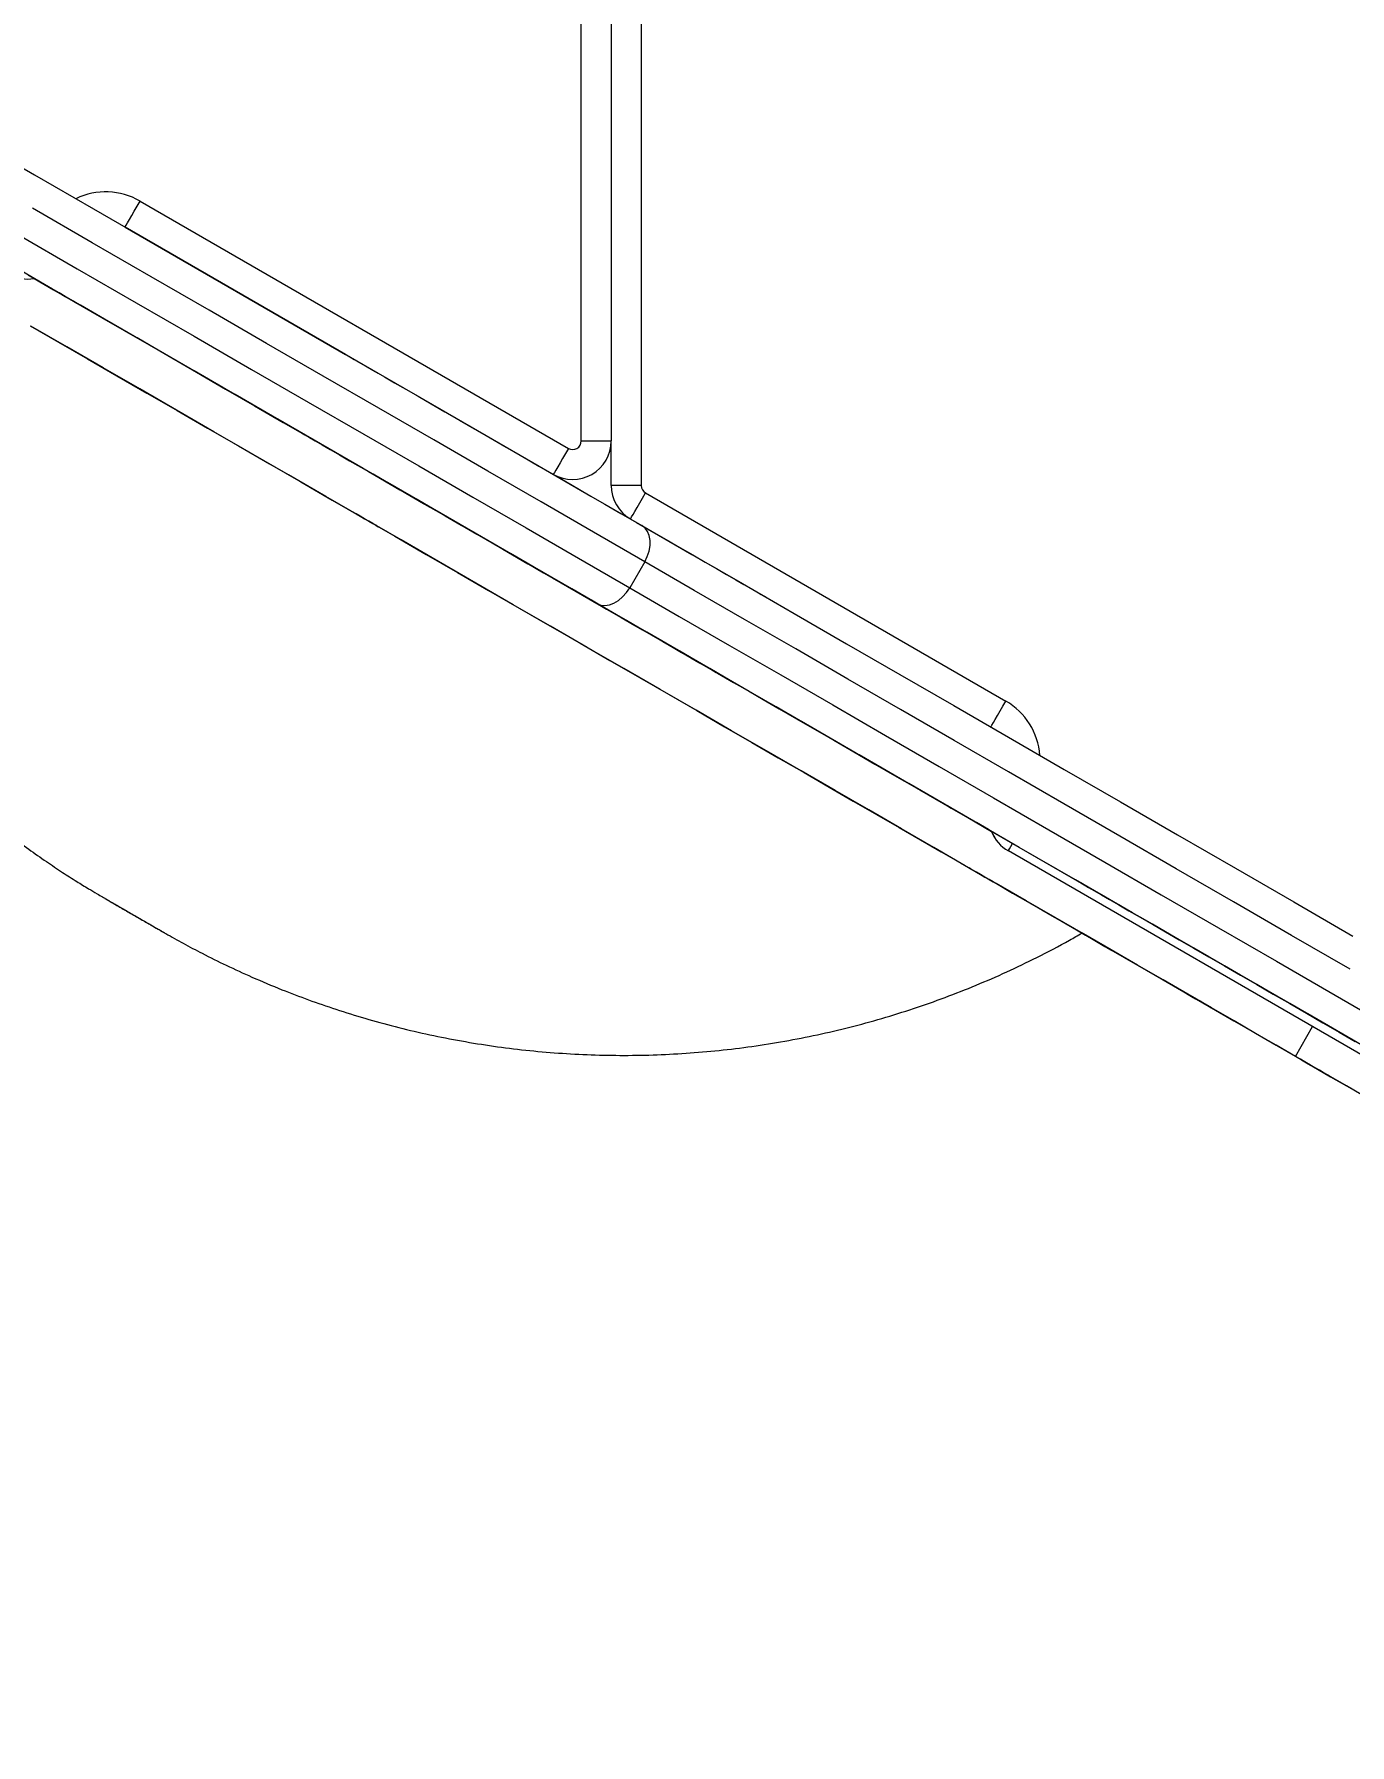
# Model space of a CAD drawing. Header units: millimetres. Extents: x -11024 to 8278, y -7837 to 5770.
# Drawn here: x -4686.9 to -4379.8, y -1771.8 to -1372.7 of the extents above; entities that cross this region are included whole.
import ezdxf

# ---------------------------------------------------------------- set-up
doc = ezdxf.new("R2010")
doc.units = ezdxf.units.MM
for name, color, linetype in [('DIKOM_ОБЪЕКТ', 7, 'Continuous'), ('DIKOM_РАЗМЕР_ЗОНА', 7, 'Continuous'), ('DIKOM_РАЗМЕР_ОБЪЕКТА', 7, 'Continuous')]:
    doc.layers.add(name, color=color, linetype=linetype)
doc.styles.add('style1', font='arial.ttf', dxfattribs={"width": 0.8})
doc.dimstyles.new('1-50', dxfattribs={"dimtxt": 300, "dimasz": 200, "dimexe": 100, "dimexo": 0, "dimgap": 100, "dimtad": 1, "dimtxsty": 'style1', "dimcen": 200, "dimclrd": 7, "dimclre": 7, "dimclrt": 7, "dimadec": 1, "dimazin": 2, "dimtfac": 1, "dimtmove": 0, "dimatfit": 2, "dimfxl": 0, "dimlwd": 25, "dimlwe": 18, "dimarcsym": 0})

# ---------------------------------------------------------------- blocks, each defined once
blk = doc.blocks.new('*D9')
at = {"layer": 'Defpoints', "color": 0, "transparency": 16777216}
for p in [(3740.68, 3707.51), (-8191.56, -3797.25), (-1076.12, -3797.25)]:
    blk.add_point(p, dxfattribs=at)
at = {"layer": 'DIKOM_РАЗМЕР_ОБЪЕКТА', "color": 7, "lineweight": 18, "transparency": 16777216}
for p, q in [((3740.68, 3707.51), (-8291.56, 3707.51)), ((-1076.12, -3797.25), (-8291.56, -3797.25))]:
    blk.add_line(p, q, dxfattribs=at)
at = {"layer": 'DIKOM_РАЗМЕР_ОБЪЕКТА', "color": 7, "lineweight": 25, "transparency": 16777216}
blk.add_line((-8191.56, 3507.51), (-8191.56, -3597.25), dxfattribs=at)
at = {"layer": 'DIKOM_РАЗМЕР_ОБЪЕКТА', "color": 7, "transparency": 16777216}
for points in [[(-8224.9, 3507.51), (-8158.23, 3507.51), (-8191.56, 3707.51)], [(-8224.9, -3597.25), (-8158.23, -3597.25), (-8191.56, -3797.25)]]:
    blk.add_solid(points, dxfattribs=at)
at = {"layer": 'DIKOM_РАЗМЕР_ОБЪЕКТА', "color": 7, "transparency": 16777216, "insert": (-8444.74, -44.87), "char_height": 300, "attachment_point": 5, "rotation": 90, "style": 'style1'}
blk.add_mtext('7500', dxfattribs=at)
blk = doc.blocks.new('*D10')
at = {"layer": 'Defpoints', "color": 0, "transparency": 16777216}
for p in [(-7791.31, -186.83), (6174.94, -1432.98), (6174.94, -5371.27)]:
    blk.add_point(p, dxfattribs=at)
at = {"layer": 'DIKOM_РАЗМЕР_ОБЪЕКТА', "color": 7, "lineweight": 18, "transparency": 16777216}
for p, q in [((-7791.31, -186.83), (-7791.31, -5471.27)), ((6174.94, -1432.98), (6174.94, -5471.27))]:
    blk.add_line(p, q, dxfattribs=at)
at = {"layer": 'DIKOM_РАЗМЕР_ОБЪЕКТА', "color": 7, "lineweight": 25, "transparency": 16777216}
blk.add_line((-7591.31, -5371.27), (5974.94, -5371.27), dxfattribs=at)
at = {"layer": 'DIKOM_РАЗМЕР_ОБЪЕКТА', "color": 7, "transparency": 16777216}
for points in [[(-7591.31, -5337.93), (-7591.31, -5404.6), (-7791.31, -5371.27)], [(5974.94, -5337.93), (5974.94, -5404.6), (6174.94, -5371.27)]]:
    blk.add_solid(points, dxfattribs=at)
at = {"layer": 'DIKOM_РАЗМЕР_ОБЪЕКТА', "color": 7, "transparency": 16777216, "insert": (-1343.68, -5118.1), "char_height": 300, "attachment_point": 5, "style": 'style1'}
blk.add_mtext('14000', dxfattribs=at)
blk = doc.blocks.new('*D11')
at = {"layer": 'Defpoints', "color": 0, "transparency": 16777216}
for p in [(3316.13, 5770.14), (-10574.15, -5797.25), (-1580.09, -5797.25)]:
    blk.add_point(p, dxfattribs=at)
at = {"layer": 'DIKOM_РАЗМЕР_ЗОНА', "color": 7, "lineweight": 18, "transparency": 16777216}
for p, q in [((3316.13, 5770.14), (-10674.15, 5770.14)), ((-1580.09, -5797.25), (-10674.15, -5797.25))]:
    blk.add_line(p, q, dxfattribs=at)
at = {"layer": 'DIKOM_РАЗМЕР_ЗОНА', "color": 7, "lineweight": 25, "transparency": 16777216}
blk.add_line((-10574.15, 5570.14), (-10574.15, -5597.25), dxfattribs=at)
at = {"layer": 'DIKOM_РАЗМЕР_ЗОНА', "color": 7, "transparency": 16777216}
for points in [[(-10607.49, 5570.14), (-10540.82, 5570.14), (-10574.15, 5770.14)], [(-10607.49, -5597.25), (-10540.82, -5597.25), (-10574.15, -5797.25)]]:
    blk.add_solid(points, dxfattribs=at)
at = {"layer": 'DIKOM_РАЗМЕР_ЗОНА', "color": 7, "transparency": 16777216, "insert": (-10827.33, -172.99), "char_height": 300, "attachment_point": 5, "rotation": 90, "style": 'style1'}
blk.add_mtext('11500', dxfattribs=at)

msp = doc.modelspace()

# ---------------------------------------------------------------- linework, layer by layer
at = {"layer": 'DIKOM_ОБЪЕКТ', "color": 7, "linetype": 'Continuous', "lineweight": 15}
for p, q in [((-4559.204, -1467.617), (-4559.204, -752.462)), ((-4552.204, -752.462), (-4552.204, -1467.617)), ((-4545.204, -760.856), (-4545.204, -1478.012)), ((-4662.163, -1411.638), (-4562.204, -1469.349)), ((-4665.663, -1417.7), (-4614.211, -1447.406)), ((-4665.663, -1417.7), (-4665.663, -1417.7)), ((-4614.211, -1447.406), (-4665.663, -1417.7)), ((-4677.028, -1435.387), (-4677.028, -1435.387)), ((-4625.067, -1465.387), (-4625.067, -1465.386)), ((-4559.204, -1467.617), (-4552.204, -1467.617)), ((-4552.204, -1478.012), (-4552.204, -1467.617)), ((-4552.204, -1467.617), (-4552.204, -1467.617)), ((-4545.204, -1478.012), (-4552.204, -1478.012)), ((-4544.204, -1479.744), (-4460.111, -1528.295)), ((-4544.381, -1495.804), (-4547.881, -1501.866)), ((-4529.224, -1520.726), (-4529.223, -1520.723)), ((-4526.34, -1522.386), (-4526.34, -1522.387)), ((-4463.12, -1558.887), (-4324.556, -1638.887)), ((-4327.885, -1639.275), (-4459.522, -1563.275)), ((-4443.202, -1570.387), (-4443.202, -1570.386)), ((-4392.527, -1611.196), (-4458.53, -1573.089)), ((-4392.527, -1611.196), (-4388.525, -1604.265))]:
    msp.add_line(p, q, dxfattribs=at)
at = {"layer": 'DIKOM_ОБЪЕКТ', "color": 7, "linetype": 'Continuous', "lineweight": 15, "flags": 128}
for points in [[(-4700.795, -1397.415), (-4686.828, -1405.479), (-4673.024, -1413.449), (-4659.386, -1421.323), (-4645.921, -1429.097), (-4632.634, -1436.768), (-4619.53, -1444.334), (-4606.613, -1451.791), (-4593.889, -1459.138), (-4581.363, -1466.369), (-4569.04, -1473.484), (-4556.924, -1480.48), (-4545.02, -1487.352)], [(-4665.663, -1417.7), (-4665.595, -1417.584), (-4665.396, -1417.239), (-4665.073, -1416.679), (-4664.637, -1415.925), (-4664.107, -1415.006), (-4663.502, -1413.958), (-4662.845, -1412.821), (-4662.163, -1411.638)], [(-4544.381, -1495.804), (-4556.373, -1488.881), (-4568.578, -1481.834), (-4580.993, -1474.666), (-4593.611, -1467.381), (-4606.428, -1459.981), (-4619.44, -1452.468), (-4632.642, -1444.847), (-4646.027, -1437.119), (-4659.591, -1429.287), (-4673.329, -1421.356), (-4687.236, -1413.327)], [(-4690.736, -1419.389), (-4676.829, -1427.418), (-4663.091, -1435.349), (-4649.527, -1443.181), (-4636.142, -1450.909), (-4622.94, -1458.531), (-4609.928, -1466.043), (-4597.111, -1473.443), (-4584.493, -1480.729), (-4572.078, -1487.896), (-4559.873, -1494.943), (-4547.881, -1501.866)], [(-4555.52, -1505.539), (-4567.424, -1498.666), (-4579.54, -1491.671), (-4591.863, -1484.556), (-4604.389, -1477.324), (-4617.113, -1469.978), (-4630.03, -1462.521), (-4643.134, -1454.955), (-4656.421, -1447.283), (-4669.886, -1439.509), (-4683.523, -1431.636), (-4697.328, -1423.666)], [(-4688.287, -1428.887), (-4686.332, -1430.016), (-4684.436, -1431.11), (-4682.658, -1432.137), (-4681.05, -1433.065), (-4679.663, -1433.866), (-4678.537, -1434.516), (-4677.708, -1434.995), (-4677.2, -1435.288), (-4677.028, -1435.387)], [(-4529.224, -1520.726), (-4532.582, -1518.787), (-4536.213, -1516.691), (-4540.11, -1514.441), (-4544.264, -1512.043), (-4548.664, -1509.502), (-4553.301, -1506.825), (-4558.164, -1504.018), (-4563.241, -1501.086), (-4568.521, -1498.038), (-4573.992, -1494.879), (-4579.641, -1491.618), (-4585.454, -1488.262), (-4591.419, -1484.818), (-4597.521, -1481.295), (-4603.746, -1477.701), (-4610.08, -1474.044), (-4616.508, -1470.332), (-4623.015, -1466.575), (-4629.587, -1462.781), (-4636.207, -1458.959), (-4642.861, -1455.118), (-4649.533, -1451.266), (-4656.207, -1447.412), (-4662.868, -1443.566), (-4669.501, -1439.737), (-4676.091, -1435.933), (-4682.62, -1432.162), (-4686.858, -1429.716)], [(-4463.419, -1558.719), (-4464.581, -1558.048), (-4471.933, -1553.804), (-4479.446, -1549.466), (-4487.113, -1545.039), (-4494.924, -1540.53), (-4502.868, -1535.943), (-4510.938, -1531.284), (-4519.121, -1526.559), (-4527.41, -1521.774), (-4535.793, -1516.934), (-4544.26, -1512.045), (-4552.801, -1507.114), (-4561.407, -1502.146), (-4570.065, -1497.147), (-4578.766, -1492.123), (-4587.499, -1487.082), (-4596.253, -1482.027), (-4605.017, -1476.967), (-4613.783, -1471.906), (-4622.537, -1466.852), (-4631.27, -1461.81), (-4639.971, -1456.787), (-4648.63, -1451.788), (-4657.235, -1446.819), (-4665.776, -1441.888), (-4674.244, -1436.999), (-4682.628, -1432.159), (-4686.858, -1429.716)], [(-4686.852, -1429.715), (-4682.324, -1432.33), (-4675.752, -1436.124), (-4669.115, -1439.956), (-4662.428, -1443.817), (-4655.704, -1447.699), (-4648.959, -1451.594), (-4642.206, -1455.492), (-4635.461, -1459.386), (-4628.739, -1463.267), (-4622.053, -1467.127), (-4615.42, -1470.957), (-4608.853, -1474.749), (-4602.366, -1478.494), (-4595.974, -1482.184), (-4589.69, -1485.812), (-4583.528, -1489.37), (-4577.503, -1492.848), (-4571.626, -1496.242), (-4565.911, -1499.541), (-4560.369, -1502.74), (-4555.014, -1505.832), (-4549.857, -1508.81), (-4544.909, -1511.666), (-4540.181, -1514.396), (-4535.683, -1516.993), (-4531.425, -1519.452), (-4527.417, -1521.766), (-4523.666, -1523.932), (-4520.181, -1525.943)], [(-4677.028, -1435.387), (-4677.2, -1435.288), (-4677.708, -1434.995), (-4678.537, -1434.516), (-4679.663, -1433.866), (-4681.05, -1433.065), (-4682.658, -1432.137), (-4684.436, -1431.11), (-4686.332, -1430.016), (-4686.852, -1429.715)], [(-4687.808, -1440.715), (-4681.178, -1444.543), (-4674.423, -1448.443), (-4667.555, -1452.408), (-4660.586, -1456.432), (-4653.529, -1460.506), (-4646.395, -1464.625), (-4639.198, -1468.78), (-4631.949, -1472.965), (-4624.662, -1477.173), (-4617.349, -1481.395), (-4610.023, -1485.624), (-4602.698, -1489.854), (-4595.385, -1494.076), (-4588.098, -1498.283), (-4580.849, -1502.468), (-4573.652, -1506.623), (-4566.519, -1510.741), (-4559.461, -1514.816), (-4552.493, -1518.839), (-4545.626, -1522.804), (-4538.871, -1526.704), (-4532.241, -1530.531), (-4525.748, -1534.28), (-4519.403, -1537.944), (-4513.217, -1541.515), (-4507.2, -1544.989), (-4501.364, -1548.358), (-4495.719, -1551.618), (-4490.274, -1554.761), (-4485.039, -1557.784), (-4480.024, -1560.679), (-4475.237, -1563.443), (-4470.686, -1566.071), (-4466.379, -1568.557), (-4462.325, -1570.898), (-4458.53, -1573.089)], [(-4392.527, -1611.196), (-4397.041, -1608.589), (-4401.815, -1605.833), (-4406.843, -1602.93), (-4412.118, -1599.885), (-4417.634, -1596.7), (-4423.385, -1593.38), (-4429.363, -1589.928), (-4435.561, -1586.35), (-4441.972, -1582.648), (-4448.588, -1578.829), (-4455.4, -1574.896), (-4462.4, -1570.854), (-4469.581, -1566.708), (-4476.933, -1562.464), (-4484.446, -1558.126), (-4492.113, -1553.699), (-4499.924, -1549.19), (-4507.869, -1544.603), (-4515.938, -1539.944), (-4524.121, -1535.219), (-4532.41, -1530.434), (-4540.793, -1525.594), (-4549.26, -1520.705), (-4557.802, -1515.774), (-4566.407, -1510.806), (-4575.065, -1505.807), (-4583.766, -1500.784), (-4592.499, -1495.742), (-4601.253, -1490.688), (-4610.018, -1485.627), (-4618.783, -1480.567), (-4627.537, -1475.512), (-4636.27, -1470.47), (-4644.971, -1465.447), (-4653.629, -1460.448), (-4662.235, -1455.48), (-4670.776, -1450.548), (-4679.244, -1445.659), (-4687.628, -1440.819)], [(-4614.567, -1447.2), (-4614.415, -1447.288), (-4613.959, -1447.551), (-4613.203, -1447.988), (-4612.151, -1448.595), (-4610.809, -1449.37), (-4609.186, -1450.307), (-4607.293, -1451.4), (-4605.14, -1452.643), (-4602.74, -1454.029), (-4600.109, -1455.548), (-4597.263, -1457.191), (-4594.219, -1458.948), (-4590.996, -1460.809), (-4587.614, -1462.762), (-4584.094, -1464.794), (-4580.458, -1466.893), (-4576.727, -1469.047), (-4572.926, -1471.242), (-4569.076, -1473.464), (-4565.204, -1475.7), (-4561.331, -1477.936), (-4557.482, -1480.159), (-4553.68, -1482.354), (-4549.949, -1484.507), (-4546.313, -1486.607), (-4542.793, -1488.639), (-4539.411, -1490.592), (-4536.188, -1492.452), (-4533.144, -1494.21), (-4530.298, -1495.853), (-4527.667, -1497.372), (-4525.267, -1498.757), (-4523.114, -1500.001), (-4521.221, -1501.094), (-4519.598, -1502.031), (-4518.256, -1502.805), (-4517.204, -1503.413), (-4516.448, -1503.849), (-4516.053, -1504.077)], [(-4625.067, -1465.386), (-4624.915, -1465.474), (-4624.459, -1465.737), (-4623.703, -1466.174), (-4622.651, -1466.781), (-4621.31, -1467.555), (-4619.686, -1468.492), (-4617.793, -1469.586), (-4615.64, -1470.829), (-4613.24, -1472.214), (-4610.609, -1473.734), (-4607.763, -1475.377), (-4604.719, -1477.134), (-4601.496, -1478.995), (-4598.114, -1480.947), (-4594.594, -1482.98), (-4590.957, -1485.079), (-4587.227, -1487.233), (-4583.426, -1489.428), (-4579.576, -1491.65), (-4575.703, -1493.886), (-4571.831, -1496.122), (-4567.982, -1498.344), (-4564.18, -1500.539), (-4560.449, -1502.693), (-4556.813, -1504.792), (-4553.293, -1506.825), (-4549.911, -1508.777), (-4546.688, -1510.638), (-4543.645, -1512.395), (-4540.799, -1514.039), (-4538.167, -1515.558), (-4535.768, -1516.943), (-4533.614, -1518.186), (-4531.72, -1519.28), (-4530.098, -1520.217), (-4528.756, -1520.991), (-4527.704, -1521.599), (-4526.948, -1522.035), (-4526.492, -1522.298), (-4526.34, -1522.386)], [(-4526.34, -1522.387), (-4526.492, -1522.299), (-4526.948, -1522.036), (-4527.704, -1521.599), (-4528.756, -1520.992), (-4530.098, -1520.217), (-4531.72, -1519.281), (-4533.614, -1518.187), (-4535.768, -1516.944), (-4538.167, -1515.558), (-4540.799, -1514.039), (-4543.645, -1512.396), (-4546.688, -1510.639), (-4549.911, -1508.778), (-4553.293, -1506.826), (-4556.813, -1504.793), (-4560.449, -1502.694), (-4564.18, -1500.54), (-4567.982, -1498.345), (-4571.831, -1496.123), (-4575.703, -1493.887), (-4579.576, -1491.651), (-4583.426, -1489.428), (-4587.227, -1487.234), (-4590.957, -1485.08), (-4594.594, -1482.98), (-4598.114, -1480.948), (-4601.496, -1478.996), (-4604.719, -1477.135), (-4607.763, -1475.378), (-4610.609, -1473.734), (-4613.24, -1472.215), (-4615.64, -1470.83), (-4617.793, -1469.587), (-4619.686, -1468.493), (-4621.31, -1467.556), (-4622.651, -1466.782), (-4623.703, -1466.174), (-4624.459, -1465.738), (-4624.915, -1465.475), (-4625.067, -1465.387)], [(-4562.204, -1469.349), (-4562.887, -1470.532), (-4563.543, -1471.669), (-4564.148, -1472.717), (-4564.679, -1473.636), (-4565.114, -1474.39), (-4565.438, -1474.95), (-4565.636, -1475.295), (-4565.704, -1475.412)], [(-4547.704, -1485.806), (-4547.636, -1485.69), (-4547.438, -1485.345), (-4547.114, -1484.785), (-4546.679, -1484.031), (-4546.148, -1483.112), (-4545.543, -1482.064), (-4544.886, -1480.927), (-4544.204, -1479.744)], [(-4606.555, -1487.626), (-4606.709, -1487.537), (-4607.157, -1487.279), (-4607.859, -1486.873), (-4608.754, -1486.357), (-4609.761, -1485.776), (-4610.79, -1485.181), (-4611.751, -1484.626), (-4612.559, -1484.16), (-4613.14, -1483.824), (-4613.445, -1483.648), (-4613.445, -1483.648), (-4613.141, -1483.824), (-4612.559, -1484.16), (-4611.752, -1484.626), (-4610.791, -1485.181), (-4609.761, -1485.775), (-4608.754, -1486.357), (-4607.86, -1486.873), (-4607.158, -1487.278), (-4606.709, -1487.537), (-4606.555, -1487.626)], [(-4544.381, -1495.804), (-4543.778, -1494.575), (-4543.357, -1493.302), (-4543.134, -1492.033), (-4543.118, -1490.818), (-4543.31, -1489.702), (-4543.702, -1488.728), (-4544.28, -1487.935), (-4545.02, -1487.352)], [(-4545.02, -1487.352), (-4533.392, -1494.066), (-4521.558, -1500.898), (-4509.522, -1507.847), (-4497.29, -1514.909), (-4484.865, -1522.083), (-4472.253, -1529.364), (-4459.458, -1536.752), (-4446.485, -1544.241), (-4433.34, -1551.831), (-4420.027, -1559.517), (-4406.55, -1567.298), (-4392.917, -1575.169), (-4379.131, -1583.129)], [(-4379.738, -1590.861), (-4393.421, -1582.961), (-4406.952, -1575.149), (-4420.327, -1567.427), (-4433.54, -1559.798), (-4446.586, -1552.266), (-4459.462, -1544.832), (-4472.161, -1537.501), (-4484.678, -1530.274), (-4497.01, -1523.154), (-4509.15, -1516.145), (-4521.095, -1509.248), (-4532.84, -1502.467), (-4544.381, -1495.804)], [(-4555.52, -1505.539), (-4554.645, -1505.888), (-4553.67, -1505.992), (-4552.631, -1505.845), (-4551.568, -1505.453), (-4550.523, -1504.831), (-4549.536, -1504.004), (-4548.643, -1503.003), (-4547.881, -1501.866)], [(-4547.881, -1501.866), (-4536.34, -1508.529), (-4524.595, -1515.31), (-4512.65, -1522.207), (-4500.51, -1529.216), (-4488.178, -1536.336), (-4475.661, -1543.563), (-4462.962, -1550.894), (-4450.087, -1558.328), (-4437.04, -1565.86), (-4423.827, -1573.489), (-4410.452, -1581.211), (-4396.921, -1589.023), (-4383.238, -1596.923), (-4369.41, -1604.907)], [(-4375.698, -1609.359), (-4389.631, -1601.315), (-4403.417, -1593.356), (-4417.051, -1585.484), (-4430.527, -1577.704), (-4443.84, -1570.018), (-4456.985, -1562.428), (-4469.958, -1554.938), (-4482.753, -1547.551), (-4495.365, -1540.269), (-4507.79, -1533.096), (-4520.022, -1526.033), (-4532.058, -1519.085), (-4543.892, -1512.252), (-4555.52, -1505.539)], [(-4463.42, -1558.718), (-4465.576, -1557.473), (-4471.666, -1553.957), (-4477.598, -1550.532), (-4483.361, -1547.205), (-4488.942, -1543.983), (-4494.33, -1540.872), (-4499.513, -1537.88), (-4504.482, -1535.011), (-4509.224, -1532.273), (-4513.731, -1529.671), (-4517.994, -1527.21), (-4522.002, -1524.896), (-4525.748, -1522.733), (-4529.224, -1520.726)], [(-4520.181, -1525.943), (-4516.708, -1527.948), (-4512.972, -1530.105), (-4508.981, -1532.41), (-4504.743, -1534.856), (-4500.268, -1537.44), (-4495.565, -1540.155), (-4490.644, -1542.997), (-4485.516, -1545.957), (-4480.192, -1549.031), (-4474.682, -1552.212), (-4469, -1555.493), (-4463.421, -1558.714)], [(-4463.61, -1534.357), (-4463.543, -1534.24), (-4463.344, -1533.895), (-4463.021, -1533.335), (-4462.585, -1532.581), (-4462.055, -1531.663), (-4461.45, -1530.614), (-4460.793, -1529.477), (-4460.111, -1528.295)], [(-4463.422, -1558.713), (-4465.075, -1557.759), (-4466.971, -1556.664), (-4468.749, -1555.637), (-4470.357, -1554.709), (-4471.744, -1553.908), (-4472.87, -1553.258), (-4473.699, -1552.779), (-4474.208, -1552.486), (-4474.378, -1552.387)], [(-4474.378, -1552.387), (-4474.208, -1552.486), (-4473.699, -1552.779), (-4472.87, -1553.258), (-4471.744, -1553.908), (-4470.357, -1554.709), (-4468.749, -1555.637), (-4466.971, -1556.664), (-4465.075, -1557.758), (-4463.12, -1558.887)], [(-4459.522, -1563.275), (-4459.455, -1563.159), (-4459.256, -1562.814), (-4458.932, -1562.254), (-4458.521, -1561.542)], [(-4461.773, -1571.216), (-4461.927, -1571.128), (-4462.375, -1570.869), (-4463.077, -1570.464), (-4463.971, -1569.947), (-4464.978, -1569.366), (-4466.008, -1568.772), (-4466.969, -1568.217), (-4467.776, -1567.75), (-4468.358, -1567.415), (-4468.662, -1567.239), (-4468.663, -1567.239), (-4468.358, -1567.414), (-4467.777, -1567.75), (-4466.969, -1568.216), (-4466.008, -1568.771), (-4464.979, -1569.366), (-4463.971, -1569.947), (-4463.077, -1570.463), (-4462.375, -1570.869), (-4461.927, -1571.128), (-4461.773, -1571.216)], [(-4443.202, -1570.386), (-4443.049, -1570.474), (-4442.594, -1570.737), (-4441.838, -1571.174), (-4440.786, -1571.781), (-4439.444, -1572.556), (-4437.821, -1573.493), (-4435.927, -1574.586), (-4433.774, -1575.829), (-4431.374, -1577.215), (-4428.743, -1578.734), (-4425.897, -1580.377), (-4422.853, -1582.134), (-4419.63, -1583.995), (-4416.249, -1585.947), (-4412.729, -1587.98), (-4409.092, -1590.079), (-4405.362, -1592.233), (-4401.56, -1594.428), (-4397.711, -1596.65), (-4393.838, -1598.886), (-4389.965, -1601.122), (-4386.116, -1603.345), (-4382.315, -1605.539), (-4378.584, -1607.693)], [(-4378.584, -1607.694), (-4382.315, -1605.54), (-4386.116, -1603.345), (-4389.965, -1601.123), (-4393.838, -1598.887), (-4397.711, -1596.651), (-4401.56, -1594.429), (-4405.362, -1592.234), (-4409.092, -1590.08), (-4412.729, -1587.981), (-4416.249, -1585.948), (-4419.63, -1583.996), (-4422.853, -1582.135), (-4425.897, -1580.378), (-4428.743, -1578.734), (-4431.374, -1577.215), (-4433.774, -1575.83), (-4435.927, -1574.587), (-4437.821, -1573.493), (-4439.444, -1572.556), (-4440.786, -1571.782), (-4441.838, -1571.174), (-4442.594, -1570.738), (-4443.049, -1570.475), (-4443.202, -1570.387)], [(-4458.53, -1573.089), (-4455, -1575.127), (-4451.743, -1577.008), (-4448.763, -1578.728), (-4446.066, -1580.285), (-4443.657, -1581.676), (-4441.54, -1582.898), (-4439.718, -1583.95), (-4438.195, -1584.829), (-4436.974, -1585.535), (-4436.056, -1586.064), (-4435.443, -1586.418), (-4435.137, -1586.595), (-4435.138, -1586.595), (-4435.445, -1586.417), (-4436.058, -1586.063), (-4436.977, -1585.533), (-4438.2, -1584.827), (-4439.724, -1583.947), (-4441.547, -1582.895), (-4442.249, -1582.489)], [(-4442.262, -1582.482), (-4441.999, -1582.634), (-4435.588, -1586.335), (-4429.388, -1589.914), (-4423.409, -1593.366), (-4417.658, -1596.687), (-4412.141, -1599.872), (-4406.864, -1602.919), (-4401.836, -1605.822), (-4397.061, -1608.579), (-4392.545, -1611.186), (-4388.295, -1613.64), (-4384.314, -1615.938), (-4380.609, -1618.077), (-4377.183, -1620.055)], [(-4416.776, -1597.196), (-4415.815, -1597.751), (-4414.786, -1598.345), (-4413.779, -1598.926), (-4412.885, -1599.443), (-4412.182, -1599.848), (-4411.734, -1600.107), (-4411.58, -1600.196), (-4411.734, -1600.107), (-4412.182, -1599.848), (-4412.884, -1599.443), (-4413.779, -1598.927), (-4414.785, -1598.345), (-4415.815, -1597.751), (-4416.776, -1597.196), (-4417.583, -1596.73), (-4418.165, -1596.394), (-4418.47, -1596.218), (-4418.47, -1596.218), (-4418.166, -1596.394), (-4417.584, -1596.73), (-4416.776, -1597.196)], [(-4377.169, -1620.062), (-4380.594, -1618.085), (-4384.298, -1615.947), (-4388.277, -1613.649), (-4392.527, -1611.196)], [(-4389.94, -1612.69), (-4388.978, -1613.245), (-4387.949, -1613.839), (-4386.942, -1614.42), (-4386.048, -1614.937), (-4385.345, -1615.342), (-4384.897, -1615.601), (-4384.743, -1615.69), (-4384.897, -1615.601), (-4385.345, -1615.342), (-4386.047, -1614.937), (-4386.942, -1614.421), (-4387.948, -1613.839), (-4388.978, -1613.245), (-4389.939, -1612.69), (-4390.746, -1612.224), (-4391.328, -1611.888), (-4391.633, -1611.712), (-4391.633, -1611.712), (-4391.329, -1611.888), (-4390.747, -1612.224), (-4389.94, -1612.69)]]:
    msp.add_lwpolyline(points, dxfattribs=at)
at = {"layer": 'DIKOM_ОБЪЕКТ', "color": 7, "linetype": 'Continuous', "lineweight": 15}
for centre, radius, start, end in [((-4670.162, -1425.495), 16, 60, 115.76609), ((-4688.251, -1420.825), 9, 240, 278.94247), ((-4561.204, -1467.617), 9, 240, 0), ((-4561.204, -1467.617), 9, 240, 0), ((-4561.204, -1467.617), 2, 240, 0), ((-4543.204, -1478.012), 9, 180, 240.00037), ((-4543.204, -1478.012), 9, 180, 240.00037), ((-4543.204, -1478.012), 2, 180, 240.00037), ((-4468.111, -1542.151), 16, 4.23878, 60.00037), ((-4455.022, -1555.481), 9, 201.04626, 240.00037), ((-4455.022, -1555.481), 9, 201.08503, 240.00037)]:
    msp.add_arc(centre, radius, start, end, dxfattribs=at)
for points, knots in [([(-4777.716, -1388.807), (-4777.721, -1389.84), (-4777.743, -1393.502), (-4777.477, -1399.78), (-4776.924, -1407.618), (-4776.072, -1415.401), (-4774.946, -1423.118), (-4773.547, -1430.758), (-4771.88, -1438.31), (-4769.952, -1445.764), (-4767.769, -1453.11), (-4765.339, -1460.337), (-4762.669, -1467.435), (-4759.769, -1474.396), (-4756.645, -1481.208), (-4753.309, -1487.863), (-4749.772, -1494.352), (-4746.044, -1500.666), (-4742.138, -1506.796), (-4738.067, -1512.733), (-4733.847, -1518.47), (-4729.493, -1523.998), (-4725.023, -1529.308), (-4720.457, -1534.391), (-4715.818, -1539.24), (-4711.131, -1543.845), (-4706.427, -1548.195), (-4701.741, -1552.28), (-4697.114, -1556.088), (-4692.598, -1559.601), (-4688.255, -1562.803), (-4684.162, -1565.669), (-4680.415, -1568.171), (-4677.13, -1570.272), (-4674.431, -1571.935), (-4672.436, -1573.13), (-4671.168, -1573.873), (-4670.558, -1574.228), (-4670.335, -1574.356), (-4670.294, -1574.38), (-4670.281, -1574.387), (-4670.272, -1574.393), (-4670.262, -1574.399), (-4670.248, -1574.407), (-4670.208, -1574.43), (-4670.004, -1574.547), (-4669.49, -1574.844), (-4668.723, -1575.287), (-4667.746, -1575.851), (-4666.598, -1576.514), (-4665.325, -1577.249), (-4663.979, -1578.026), (-4662.615, -1578.813), (-4661.289, -1579.579), (-4660.054, -1580.292), (-4658.961, -1580.923), (-4658.053, -1581.447), (-4657.376, -1581.838), (-4656.919, -1582.104), (-4656.869, -1582.128), (-4656.802, -1582.17), (-4656.789, -1582.177), (-4656.767, -1582.19), (-4656.675, -1582.242), (-4656.474, -1582.359), (-4654.926, -1583.244), (-4651.997, -1584.883), (-4647.292, -1587.372), (-4641.96, -1590.017), (-4635.75, -1592.869), (-4629.356, -1595.553), (-4622.816, -1598.049), (-4616.36, -1600.284), (-4609.622, -1602.375), (-4602.62, -1604.295), (-4595.426, -1606.006), (-4588.086, -1607.484), (-4580.634, -1608.716), (-4573.095, -1609.69), (-4565.489, -1610.4), (-4557.836, -1610.84), (-4550.149, -1611.008), (-4542.444, -1610.899), (-4534.734, -1610.514), (-4527.03, -1609.851), (-4519.346, -1608.91), (-4511.693, -1607.692), (-4504.081, -1606.197), (-4496.522, -1604.428), (-4489.027, -1602.385), (-4481.606, -1600.071), (-4474.27, -1597.489), (-4467.03, -1594.641), (-4459.891, -1591.537), (-4452.614, -1588.031), (-4446.759, -1585.002), (-4443.315, -1582.982), (-4442.363, -1582.423)], [0, 0, 0, 0, 0.0065511, 0.0232133, 0.0398158, 0.0563567, 0.0728336, 0.0892438, 0.1055846, 0.1218525, 0.1380437, 0.1541537, 0.1701782, 0.1861111, 0.2019465, 0.217677, 0.233294, 0.2487892, 0.2641502, 0.2793649, 0.294418, 0.3092915, 0.3239644, 0.3384113, 0.352602, 0.3664989, 0.3800552, 0.3932151, 0.4059052, 0.4180347, 0.4294855, 0.4401077, 0.4497071, 0.4580423, 0.4648303, 0.4697966, 0.472812, 0.474097, 0.4743324, 0.4743963, 0.4744416, 0.4744959, 0.4745904, 0.4748258, 0.4759237, 0.4790712, 0.4823941, 0.4857033, 0.4890111, 0.4923181, 0.4956259, 0.4989331, 0.5022398, 0.5055474, 0.5088547, 0.5121623, 0.5154693, 0.5187771, 0.5220852, 0.5253996, 0.52551, 0.5255834, 0.5256428, 0.5257383, 0.5262688, 0.5271098, 0.5370539, 0.547526, 0.5608581, 0.5747813, 0.5908384, 0.6048098, 0.6191538, 0.634142, 0.6495227, 0.6651733, 0.6810097, 0.6969796, 0.7130477, 0.7291912, 0.7453913, 0.7616371, 0.7779189, 0.7942315, 0.8105678, 0.8269238, 0.8432988, 0.8596876, 0.8760894, 0.8925019, 0.908924, 0.9253552, 0.9417938, 0.9582389, 0.9746895, 0.9930008, 1, 1, 1, 1]), ([(-4670.237, -1574.413), (-4670.236, -1574.413), (-4670.232, -1574.416), (-4670.129, -1574.476), (-4669.813, -1574.658), (-4669.196, -1575.014), (-4668.34, -1575.508), (-4667.287, -1576.116), (-4666.081, -1576.812), (-4664.772, -1577.568), (-4663.412, -1578.353), (-4662.057, -1579.136), (-4660.762, -1579.883), (-4659.581, -1580.565), (-4658.561, -1581.154), (-4657.743, -1581.626), (-4657.161, -1581.962), (-4656.912, -1582.106), (-4656.84, -1582.147), (-4656.835, -1582.151), (-4656.833, -1582.152)], [0, 0, 0, 0, 0.0094378, 0.0490621, 0.1114563, 0.1770393, 0.2428073, 0.3085978, 0.3743843, 0.44019, 0.5059791, 0.5717797, 0.6375869, 0.7033838, 0.7691765, 0.8349707, 0.9007566, 0.9665089, 0.9888766, 1, 1, 1, 1])]:
    msp.add_open_spline(points, degree=3, knots=knots, dxfattribs=at)

# ---------------------------------------------------------------- dimensions: what is measured, and where the dimension line sits
at = {"layer": 'DIKOM_РАЗМЕР_ЗОНА'}
dim = msp.add_linear_dim(base=(-10574.155, -5797.252), p1=(3316.126, 5770.14), p2=(-1580.087, -5797.252), angle=90, text='11500', dimstyle='1-50', dxfattribs=at)
dim.commit()
dim.dimension.update_dxf_attribs({"geometry": '*D11', "text_midpoint": (-10574.155, -172.992), "dimtype": 160})
at = {"layer": 'DIKOM_РАЗМЕР_ОБЪЕКТА'}
dim = msp.add_linear_dim(base=(-8191.564, -3797.252), p1=(3740.68, 3707.508), p2=(-1076.116, -3797.252), angle=90, text='7500', dimstyle='1-50', dxfattribs=at)
dim.commit()
dim.dimension.update_dxf_attribs({"geometry": '*D9', "text_midpoint": (-8191.564, -44.872), "dimtype": 160})
dim = msp.add_linear_dim(base=(6174.942, -5371.267), p1=(-7791.307, -186.829), p2=(6174.942, -1432.983), text='14000', dimstyle='1-50', dxfattribs=at)
dim.commit()
dim.dimension.update_dxf_attribs({"geometry": '*D10', "text_midpoint": (-1343.681, -5371.267), "dimtype": 160})

doc.saveas('drawing.dxf')
